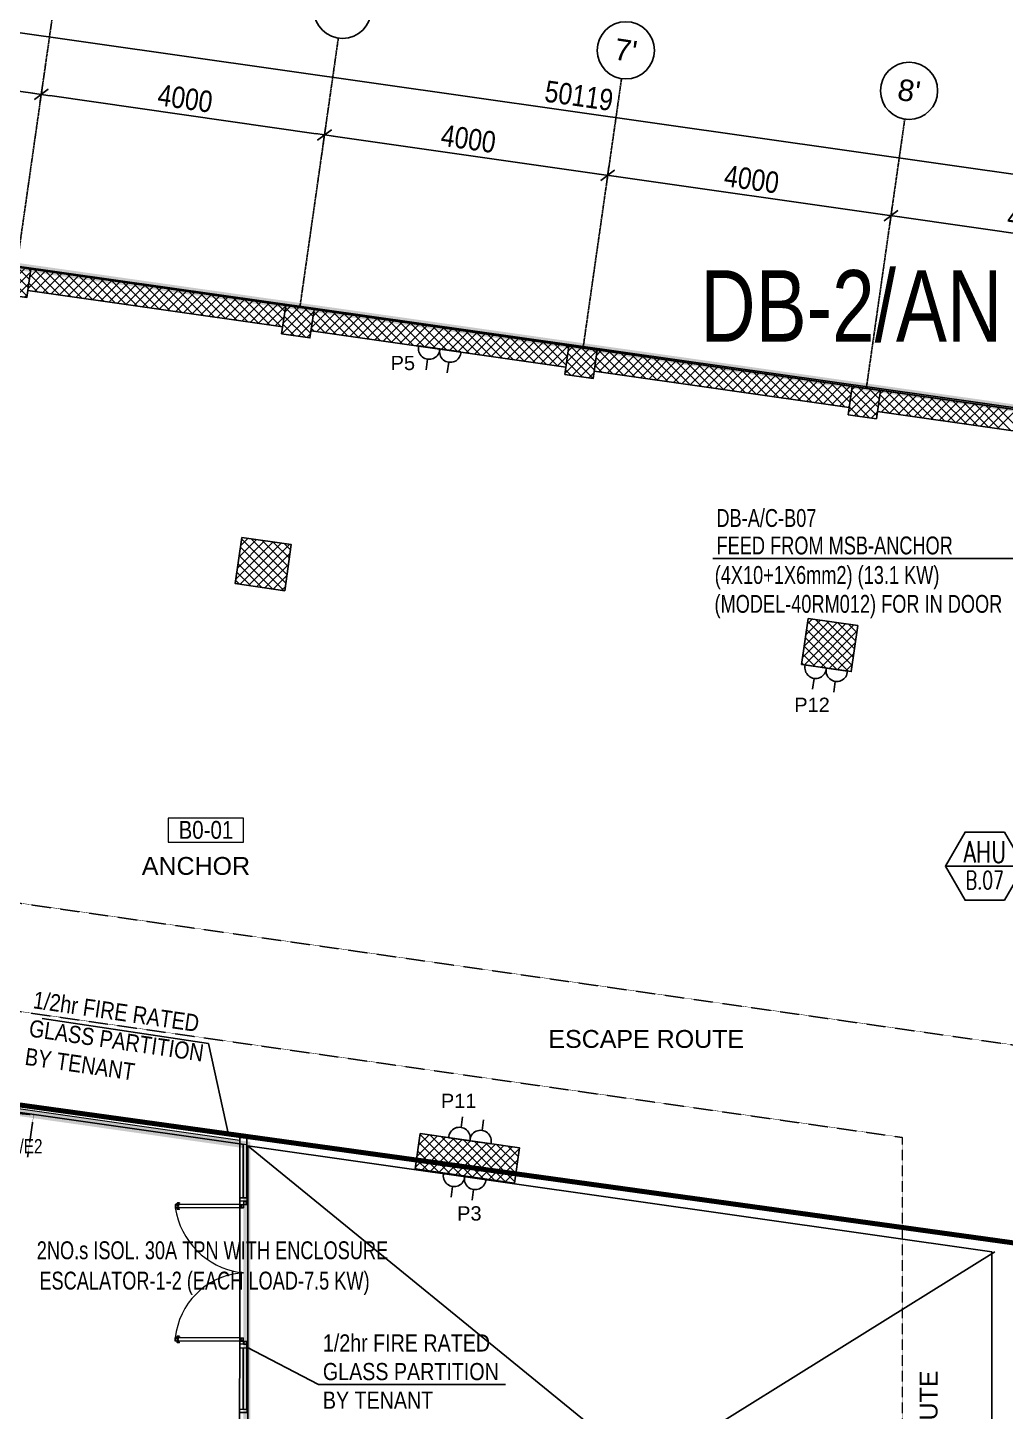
# Model space of a CAD drawing. Header units: inches. Extents: x 1070672 to 1191887, y 326920 to 401493.
# Drawn here: x 1127215 to 1140883, y 356029 to 375381 of the extents above; entities that cross this region are included whole.
import ezdxf
from ezdxf.enums import TextEntityAlignment as Align

# ---------------------------------------------------------------- set-up
doc = ezdxf.new("R2010")
doc.units = ezdxf.units.IN
doc.header["$MEASUREMENT"] = 0
for name, pattern in [('CENTER', [50.8, 31.75, -6.35, 6.35, -6.35]), ('DASHED2', [9.525, 6.35, -3.175]), ('DOT2', [3.175, 0, -3.175]), ('HIDDEN', [9.525, 6.35, -3.175])]:
    doc.linetypes.add(name, pattern=pattern)
for name, color, linetype, lineweight in [('A-CORD.PLUMB', 44, 'Continuous', 13), ('A-GLASS', 4, 'Continuous', 5), ('A-HATCH CONCRETE', 254, 'Continuous', 5), ('A-LEASING LINE', 7, 'DASHED2', 9), ('A-LEASING NUMBER', 130, 'Continuous', 9), ('DB-NO', 7, 'Continuous', 20), ('escape route', 8, 'HIDDEN', 15)]:
    doc.layers.add(name, color=color, linetype=linetype, lineweight=lineweight)
for name, color, linetype in [('AC-TEXT Equipment', 3, 'Continuous'), ('Axis', 9, 'CENTER'), ('dim-axis', 15, 'Continuous'), ('FFNEW', 252, 'Continuous'), ('GLAZ', 4, 'Continuous'), ('LGT ELEC', 252, 'Continuous'), ('LIGHT CIR', 1, 'Continuous'), ('POWER', 71, 'Continuous'), ('POWER TEXT', 2, 'Continuous'), ('POWER-CIR-NO', 2, 'Continuous'), ('S-COL', 210, 'Continuous'), ('S-WALL', 1, 'Continuous'), ('SHAFT', 7, 'Continuous'), ('STEEL', 5, 'Continuous'), ('TAXT', 3, 'Continuous'), ('TEXT', 181, 'Continuous')]:
    doc.layers.add(name, color=color, linetype=linetype)
doc.styles.add('AC_Equipment', font='romans.shx', dxfattribs={"width": 0.75, "height": 0.3})
doc.styles.add('ARIAL', font='ARIALN.TTF')
doc.styles.add('M1', font='multplno.shx', dxfattribs={"height": 0.2})
doc.styles.add('style1', font='arial.ttf')
doc.dimstyles.new('DIM-100', dxfattribs={"dimscale": 150, "dimtxt": 2, "dimasz": 1, "dimexe": 0.75, "dimexo": 1, "dimgap": 0.5, "dimtad": 1, "dimdec": 0, "dimzin": 11, "dimdsep": 46, "dimtxsty": 'ARIAL', "dimblk": 'R', "dimcen": 2.5, "dimdle": 1, "dimclrd": 256, "dimclre": 256, "dimclrt": 256, "dimazin": 0, "dimtfac": 1, "dimtdec": 0, "dimtix": 1, "dimtmove": 2, "dimatfit": 3, "dimldrblk": 'R', "dimtolj": 1, "dimtzin": 3, "dimlwd": -1, "dimlwe": 13, "dimarcsym": 0})
pattern_1 = [(45, (1341716.94, 266100.535), (-66.29126, 66.29126), []), (135, (1341716.94, 266100.535), (-66.29126, -66.29126), [])]
pattern_2 = [(45, (1341716.31, 266100.535), (-66.29126, 66.29126), []), (135, (1341716.31, 266100.535), (-66.29126, -66.29126), [])]

# ---------------------------------------------------------------- blocks, each defined once
blk = doc.blocks.new('R')
for p, q in [((-1.05, 0), (1.05, 0)), ((0, -1.05), (0, 1.05))]:
    blk.add_line(p, q)
at = {"color": 4, "lineweight": 13}
blk.add_line((-0.71, -0.71), (0.71, 0.71), dxfattribs=at)
blk = doc.blocks.new('*D101')
at = {"layer": 'Defpoints', "color": 0, "transparency": 16777216}
for p in [(1438420, 597346), (1438420, 597346), (1434244, 596396)]:
    blk.add_point(p, dxfattribs=at)
at = {"layer": 'dim-axis', "color": 251, "linetype": 'DOT2', "lineweight": 13, "transparency": 16777216}
for p, q in [((1434265, 596544), (1434476, 598023)), ((1438441, 597494), (1438436, 597457))]:
    blk.add_line(p, q, dxfattribs=at)
at = {"layer": 'dim-axis', "color": 251, "transparency": 16777216}
blk.add_line((1434579, 597894), (1438301, 597363), dxfattribs=at)
at = {"layer": 'dim-axis', "color": 251, "transparency": 16777216, "xscale": 120, "yscale": 120, "zscale": 120}
for p, rotation in [((1434460, 597911), 171.8736112541112), ((1438420, 597346), 351.8736112541112)]:
    blk.add_blockref('R', p, dxfattribs=dict(at, rotation=rotation))
at = {"layer": 'dim-axis', "color": 251, "transparency": 16777216, "insert": (1436472, 597854), "char_height": 300, "attachment_point": 5, "rotation": 351.8736, "style": 'ARIAL'}
blk.add_mtext('\\A1;4000', dxfattribs=at)
blk = doc.blocks.new('*D102')
at = {"layer": 'Defpoints', "color": 0, "transparency": 16777216}
for p in [(1438420, 597346), (1442380, 596781), (1442380, 596780)]:
    blk.add_point(p, dxfattribs=at)
at = {"layer": 'dim-axis', "color": 251, "linetype": 'DOT2', "lineweight": 13, "transparency": 16777216}
for p, q in [((1438441, 597494), (1438436, 597457)), ((1442359, 596632), (1442364, 596669))]:
    blk.add_line(p, q, dxfattribs=at)
at = {"layer": 'dim-axis', "color": 251, "transparency": 16777216}
blk.add_line((1438539, 597329), (1442261, 596797), dxfattribs=at)
at = {"layer": 'dim-axis', "color": 251, "transparency": 16777216, "xscale": 120, "yscale": 120, "zscale": 120}
for p, rotation in [((1438420, 597346), 171.8736112541112), ((1442380, 596780), 351.8736112541112)]:
    blk.add_blockref('R', p, dxfattribs=dict(at, rotation=rotation))
at = {"layer": 'dim-axis', "color": 251, "transparency": 16777216, "insert": (1440432, 597289), "char_height": 300, "attachment_point": 5, "rotation": 351.8736, "style": 'ARIAL'}
blk.add_mtext('\\A1;4000', dxfattribs=at)
blk = doc.blocks.new('*D103')
at = {"layer": 'Defpoints', "color": 0, "transparency": 16777216}
for p in [(1446339, 596215), (1446339, 596215), (1442163, 595265)]:
    blk.add_point(p, dxfattribs=at)
at = {"layer": 'dim-axis', "color": 251, "linetype": 'DOT2', "lineweight": 13, "transparency": 16777216}
for p, q in [((1442185, 595414), (1442396, 596892)), ((1446318, 596067), (1446323, 596104))]:
    blk.add_line(p, q, dxfattribs=at)
at = {"layer": 'dim-axis', "color": 251, "transparency": 16777216}
blk.add_line((1442499, 596763), (1446221, 596232), dxfattribs=at)
at = {"layer": 'dim-axis', "color": 251, "transparency": 16777216, "xscale": 120, "yscale": 120, "zscale": 120}
for p, rotation in [((1442380, 596780), 171.8736112541112), ((1446339, 596215), 351.8736112541112)]:
    blk.add_blockref('R', p, dxfattribs=dict(at, rotation=rotation))
at = {"layer": 'dim-axis', "color": 251, "transparency": 16777216, "insert": (1444392, 596724), "char_height": 300, "attachment_point": 5, "rotation": 351.8736, "style": 'ARIAL'}
blk.add_mtext('\\A1;4000', dxfattribs=at)
blk = doc.blocks.new('*D110')
at = {"layer": 'Defpoints', "color": 0, "transparency": 16777216}
for p in [(1420642, 597441), (1470715, 593565), (1470260, 590370)]:
    blk.add_point(p, dxfattribs=at)
at = {"layer": 'dim-axis', "color": 251, "linetype": 'DOT2', "lineweight": 13, "transparency": 16777216}
for p, q in [((1420663, 597590), (1421113, 600748)), ((1470281, 590519), (1470731, 593676))]:
    blk.add_line(p, q, dxfattribs=at)
at = {"layer": 'dim-axis', "color": 251, "transparency": 16777216}
blk.add_line((1421216, 600619), (1470596, 593582), dxfattribs=at)
at = {"layer": 'dim-axis', "color": 251, "transparency": 16777216, "xscale": 120, "yscale": 120, "zscale": 120}
for p, rotation in [((1421097, 600636), 171.8890881608404), ((1470715, 593565), 351.8890881608405)]:
    blk.add_blockref('R', p, dxfattribs=dict(at, rotation=rotation))
at = {"layer": 'dim-axis', "color": 251, "transparency": 16777216, "insert": (1445938, 597327), "char_height": 300, "attachment_point": 5, "rotation": 351.8891, "style": 'ARIAL'}
blk.add_mtext('\\A1;50119', dxfattribs=at)
blk = doc.blocks.new('*D85')
at = {"layer": 'Defpoints', "color": 0, "transparency": 16777216}
for p in [(1450492, 597002), (1446339, 596215), (1450299, 595650)]:
    blk.add_point(p, dxfattribs=at)
at = {"layer": 'dim-axis', "color": 251, "linetype": 'DOT2', "lineweight": 13, "transparency": 16777216}
for p, q in [((1450471, 596853), (1450283, 595538)), ((1446318, 596067), (1446323, 596104))]:
    blk.add_line(p, q, dxfattribs=at)
at = {"layer": 'dim-axis', "color": 251, "transparency": 16777216}
blk.add_line((1446458, 596198), (1450180, 595666), dxfattribs=at)
at = {"layer": 'dim-axis', "color": 251, "transparency": 16777216, "xscale": 120, "yscale": 120, "zscale": 120}
for p, rotation in [((1446339, 596215), 171.8736112541112), ((1450299, 595650), 351.8736112541112)]:
    blk.add_blockref('R', p, dxfattribs=dict(at, rotation=rotation))
at = {"layer": 'dim-axis', "color": 251, "transparency": 16777216, "insert": (1448352, 596158), "char_height": 300, "attachment_point": 5, "rotation": 351.8736, "style": 'ARIAL'}
blk.add_mtext('\\A1;4000', dxfattribs=at)
blk = doc.blocks.new('*D86')
at = {"layer": 'Defpoints', "color": 0, "transparency": 16777216}
for p in [(1450492, 597002), (1454452, 596437), (1454259, 595084)]:
    blk.add_point(p, dxfattribs=at)
at = {"layer": 'dim-axis', "color": 251, "linetype": 'DOT2', "lineweight": 13, "transparency": 16777216}
for p, q in [((1450471, 596853), (1450283, 595538)), ((1454431, 596288), (1454243, 594973))]:
    blk.add_line(p, q, dxfattribs=at)
at = {"layer": 'dim-axis', "color": 251, "transparency": 16777216}
blk.add_line((1450418, 595633), (1454140, 595101), dxfattribs=at)
at = {"layer": 'dim-axis', "color": 251, "transparency": 16777216, "xscale": 120, "yscale": 120, "zscale": 120}
for p, rotation in [((1450299, 595650), 171.8736112541112), ((1454259, 595084), 351.8736112541112)]:
    blk.add_blockref('R', p, dxfattribs=dict(at, rotation=rotation))
at = {"layer": 'dim-axis', "color": 251, "transparency": 16777216, "insert": (1452311, 595593), "char_height": 300, "attachment_point": 5, "rotation": 351.8736, "style": 'ARIAL'}
blk.add_mtext('\\A1;4000', dxfattribs=at)
blk = doc.blocks.new('STGHG')
at = {"color": 254, "linetype": 'Continuous', "ltscale": 100}
blk.add_lwpolyline([(1147779, 276620), (1147779, 282323), (1147579, 282320), (1146029, 282320), (1146029, 288320), (1142168, 288320), (1142168, 295121), (1143172, 294974), (1143205, 295172), (1143749, 298983), (1144792, 306288), (1144834, 306585), (1109169, 311646), (1108403, 299937), (1130179, 296829), (1130178, 290270), (1129279, 290270), (1129279, 290070), (1129279, 286820), (1121229, 286820), (1121229, 286620), (1121229, 276620), (1147779, 276620)], dxfattribs=at)
at = {"layer": 'A-GLASS', "color": 254}
for p, q in [((1130179, 296829), (1125802, 297453)), ((1130179, 296077), (1130179, 296829)), ((1130229, 296077), (1130229, 296822)), ((1130279, 296077), (1130279, 296814)), ((1130179, 293120), (1130179, 293977)), ((1130229, 293120), (1130229, 293977)), ((1130279, 293120), (1130279, 293977))]:
    blk.add_line(p, q, dxfattribs=at)
at = {"layer": 'A-GLASS', "color": 254, "ltscale": 0.5}
for p, q in [((1129325, 295982), (1129279, 295982)), ((1129279, 295982), (1129279, 295936)), ((1129325, 295936), (1129279, 295936)), ((1129284, 295977), (1129320, 295977)), ((1129284, 295977), (1129284, 295941)), ((1129284, 295941), (1129320, 295941)), ((1129300, 295982), (1129300, 295995)), ((1129300, 295936), (1129300, 295923)), ((1129307, 295982), (1129307, 295995)), ((1129307, 295936), (1129307, 295923)), ((1129337, 296007), (1129311, 296007)), ((1129337, 296000), (1129311, 296000)), ((1129311, 295968), (1129320, 295968)), ((1129311, 295968), (1129311, 295964)), ((1129325, 295964), (1129311, 295964)), ((1129311, 295955), (1129311, 295950)), ((1129325, 295955), (1129311, 295955)), ((1129311, 295950), (1129320, 295950)), ((1129337, 295918), (1129311, 295918)), ((1129337, 295911), (1129311, 295911)), ((1129316, 295964), (1129316, 295955)), ((1129320, 295977), (1129320, 295968)), ((1129320, 295950), (1129320, 295941)), ((1129325, 295982), (1129325, 295964)), ((1130189, 295982), (1129325, 295982)), ((1129325, 295955), (1129325, 295936)), ((1130189, 295936), (1129325, 295936)), ((1129337, 296007), (1129337, 296000)), ((1129337, 295911), (1129337, 295918)), ((1130189, 295982), (1130189, 295964)), ((1130189, 295982), (1130234, 295982)), ((1130189, 295964), (1130202, 295964)), ((1130189, 295955), (1130189, 295936)), ((1130189, 295955), (1130202, 295955)), ((1130189, 295936), (1130234, 295936)), ((1130229, 295977), (1130193, 295977)), ((1130193, 295977), (1130193, 295968)), ((1130202, 295968), (1130193, 295968)), ((1130202, 295950), (1130193, 295950)), ((1130193, 295950), (1130193, 295941)), ((1130229, 295941), (1130193, 295941)), ((1130198, 295964), (1130198, 295955)), ((1130202, 295968), (1130202, 295964)), ((1130202, 295955), (1130202, 295950)), ((1130229, 295977), (1130229, 295941)), ((1130234, 296027), (1130279, 296027)), ((1130234, 296027), (1130234, 295982)), ((1130234, 295982), (1130234, 295936)), ((1130234, 295982), (1130279, 295982)), ((1130239, 295986), (1130239, 296023)), ((1130239, 296023), (1130275, 296023)), ((1130239, 295986), (1130275, 295986)), ((1130275, 295986), (1130275, 296023)), ((1130279, 296027), (1130279, 295982)), ((1129325, 294118), (1129279, 294118)), ((1129279, 294073), (1129279, 294118)), ((1129325, 294073), (1129279, 294073)), ((1129284, 294114), (1129320, 294114)), ((1129284, 294077), (1129284, 294114)), ((1129284, 294077), (1129320, 294077)), ((1129300, 294118), (1129300, 294132)), ((1129300, 294073), (1129300, 294059)), ((1129307, 294118), (1129307, 294132)), ((1129307, 294073), (1129307, 294059)), ((1129337, 294143), (1129311, 294143)), ((1129337, 294136), (1129311, 294136)), ((1129311, 294105), (1129320, 294105)), ((1129311, 294100), (1129311, 294105)), ((1129325, 294100), (1129311, 294100)), ((1129311, 294086), (1129311, 294091)), ((1129325, 294091), (1129311, 294091)), ((1129311, 294086), (1129320, 294086)), ((1129337, 294055), (1129311, 294055)), ((1129337, 294048), (1129311, 294048)), ((1129316, 294091), (1129316, 294100)), ((1129320, 294105), (1129320, 294114)), ((1129320, 294077), (1129320, 294086)), ((1129325, 294100), (1129325, 294118)), ((1130189, 294118), (1129325, 294118)), ((1129325, 294073), (1129325, 294091)), ((1130189, 294073), (1129325, 294073)), ((1129337, 294143), (1129337, 294136)), ((1129337, 294048), (1129337, 294055)), ((1130189, 294100), (1130189, 294118)), ((1130189, 294118), (1130234, 294118)), ((1130189, 294100), (1130202, 294100)), ((1130189, 294073), (1130189, 294091)), ((1130189, 294091), (1130202, 294091)), ((1130189, 294073), (1130234, 294073)), ((1130229, 294114), (1130193, 294114)), ((1130193, 294105), (1130193, 294114)), ((1130202, 294105), (1130193, 294105)), ((1130193, 294077), (1130193, 294086)), ((1130202, 294086), (1130193, 294086)), ((1130229, 294077), (1130193, 294077)), ((1130198, 294091), (1130198, 294100)), ((1130202, 294100), (1130202, 294105)), ((1130202, 294086), (1130202, 294091)), ((1130229, 294077), (1130229, 294114)), ((1130234, 294073), (1130234, 294118)), ((1130234, 294027), (1130234, 294073)), ((1130234, 294073), (1130279, 294073)), ((1130234, 294027), (1130279, 294027)), ((1130239, 294068), (1130239, 294032)), ((1130239, 294068), (1130275, 294068)), ((1130239, 294032), (1130275, 294032)), ((1130275, 294068), (1130275, 294032)), ((1130279, 294027), (1130279, 294073))]:
    blk.add_line(p, q, dxfattribs=at)
at = {"layer": 'A-GLASS', "color": 254}
for points in [[(1130179, 296077), (1130279, 296077), (1130279, 296027), (1130179, 296027)], [(1130179, 293977), (1130279, 293977), (1130279, 294027), (1130179, 294027)], [(1130179, 293120), (1130279, 293120), (1130279, 293070), (1130179, 293070)]]:
    blk.add_lwpolyline(points, close=True, dxfattribs=at)
at = {"layer": 'A-GLASS', "color": 254, "ltscale": 0.5}
for centre in [(1130230, 295986), (1130230, 294069)]:
    blk.add_circle(centre, 3.98, dxfattribs=at)
for centre, radius, start, end in [((1130342, 296096), 1075, 188.5645, 261.2718), ((1129311, 295995), 11.4, 90.0242, 179.9752), ((1129311, 295923), 11.4, 180.0248, 269.9758), ((1129311, 295995), 4.55, 90.0242, 179.9752), ((1129311, 295923), 4.55, 180.0248, 269.9758), ((1130287, 294016), 1013, 96.114, 174.2163), ((1129311, 294132), 11.4, 90.0242, 179.9752), ((1129311, 294059), 11.4, 180.0248, 269.9758), ((1129311, 294132), 4.55, 90.0242, 179.9752), ((1129311, 294059), 4.55, 180.0248, 269.9758)]:
    blk.add_arc(centre, radius, start, end, dxfattribs=at)
at = {"layer": 'GLAZ', "color": 254}
blk.add_lwpolyline([(1130229, 296822), (1130179, 296829)], dxfattribs=at)
at = {"layer": 'SHAFT', "color": 254, "linetype": 'HIDDEN', "ltscale": 0.5}
blk.add_line((1127298, 297238), (1115186, 298362), dxfattribs=at)
at = {"layer": 'STEEL', "color": 254, "linetype": 'HIDDEN', "ltscale": 0.5}
blk.add_line((1127214, 296646), (1127299, 297240), dxfattribs=at)
blk = doc.blocks.new('OUTLET')
at = {"layer": 'POWER'}
for p, q in [((-168, 149), (-168, -149)), ((0, 0), (150, 0))]:
    blk.add_line(p, q, dxfattribs=at)
blk.add_arc((-150, 0), 150, 263.2356, 96.7644, dxfattribs=at)
blk = doc.blocks.new('TWN')
at = {"layer": 'POWER', "xscale": -1, "rotation": 180}
blk.add_blockref('OUTLET', (168, 149), dxfattribs=at)
at = {"layer": 'POWER'}
blk.add_blockref('OUTLET', (168, -149), dxfattribs=at)
blk = doc.blocks.new('Text Equipment')
at = {"layer": 'AC-TEXT Equipment', "color": 3}
blk.add_line((-0.55, 0), (0.55, 0), dxfattribs=at)
blk.add_lwpolyline([(0.55, 0), (0.275, 0.476), (-0.275, 0.476), (-0.55, 0), (-0.275, -0.476), (0.275, -0.476)], close=True, dxfattribs=at)
at = {"layer": 'AC-TEXT Equipment', "color": 40, "linetype": 'CENTER', "style": 'AC_Equipment'}
for tag, height, width, p in [('FAN', 0.3, 0.75, (0, 0.05)), ('NO', 0.25, 0.7, (0, -0.32))]:
    blk.add_attdef(tag, text='', height=height, dxfattribs=dict(at, width=width)).set_placement(p, align=Align.CENTER)
blk = doc.blocks.new('A$C6D407ABE')
at = {"layer": 'LIGHT CIR', "linetype": 'ByBlock', "ltscale": 10, "const_width": 70}
blk.add_lwpolyline([(45323, 31130), (28700, 33438), (6438, 36604)], dxfattribs=at)
at = {"layer": 'POWER-CIR-NO', "color": 2}
blk.add_line((45076, 40834), (40175, 40834), dxfattribs=at)
at = {"layer": 'AC-TEXT Equipment', "linetype": 'Continuous', "ltscale": 0.02, "xscale": 1000, "yscale": 1000, "zscale": 1000}
blk.add_blockref('Text Equipment', (43975, 36530), dxfattribs=at).add_auto_attribs({'FAN': 'AHU', 'NO': 'B.07'})
at = {"layer": 'POWER'}
for p, rotation in [((36357, 43766), 261.8773306458505), ((41760, 39302), 261.8773306458505), ((36776, 32690), 81.8773290501269), ((36705, 32195), 261.8773306458505)]:
    blk.add_blockref('TWN', p, dxfattribs=dict(at, rotation=rotation))
at = {"layer": 'DB-NO', "color": 252, "style": 'M1', "width": 0.8}
blk.add_text('TO R/E2', height=200, dxfattribs=at).set_placement((29969, 32513))
at = {"layer": 'POWER TEXT', "linetype": 'ByBlock', "ltscale": 10, "style": 'style1'}
for s, p in [('P5', (35668, 43468)), ('P12', (41311, 38687)), ('P11', (36371, 33148)), ('P3', (36598, 31574))]:
    blk.add_text(s, height=200, dxfattribs=at).set_placement(p)
at = {"layer": 'POWER-CIR-NO', "linetype": 'ByBlock', "ltscale": 10, "style": 'M1', "width": 0.8}
blk.add_text('DB-2/AN', height=1000, dxfattribs=at).set_placement((39998, 43866, 0))
at = {"layer": 'POWER-CIR-NO', "color": 2, "style": 'M1', "width": 0.76}
for s, p in [('DB-A/C-B07', (40223, 41275, 0)), ('FEED FROM MSB-ANCHOR', (40225, 40891, 0)), ('(4X10+1X6mm2) (13.1 KW)', (40199, 40478, 0)), ('(MODEL-40RM012) FOR IN DOOR', (40196, 40074, 0))]:
    blk.add_text(s, height=250, dxfattribs=at).set_placement(p)
at = {"layer": 'POWER-CIR-NO', "color": 252, "style": 'M1', "width": 0.76}
for s, p in [('2NO.s ISOL. 30A TPN WITH ENCLOSURE', (30721, 31033, 0)), ('ESCALATOR-1-2 (EACH LOAD-7.5 KW)', (30758, 30609, 0))]:
    blk.add_text(s, height=250, dxfattribs=at).set_placement(p)
blk = doc.blocks.new('SEDRGFE')
at = {"layer": 'A-HATCH CONCRETE'}
h = blk.add_hatch(dxfattribs=at)
h.set_pattern_fill('ANSI37', color=250, scale=750)
h.set_pattern_definition(pattern_2)
h.paths.add_polyline_path([(1368837, 706691), (1369233, 706634), (1369289, 707030), (1368893, 707087)])
h = blk.add_hatch(dxfattribs=at)
h.set_pattern_fill('ANSI37', color=250, scale=750)
h.set_pattern_definition(pattern_2)
h.paths.add_polyline_path([(1372796, 706126), (1373192, 706069), (1373249, 706465), (1372853, 706522)])
h = blk.add_hatch(dxfattribs=at)
h.set_pattern_fill('ANSI37', color=250, scale=750)
h.set_pattern_definition(pattern_2)
h.paths.add_polyline_path([(1376756, 705560), (1377152, 705504), (1377209, 705900), (1376813, 705956)])
h = blk.add_hatch(dxfattribs=at)
h.set_pattern_fill('ANSI37', color=250, scale=750)
h.set_pattern_definition(pattern_2)
h.paths.add_polyline_path([(1380716, 704995), (1381112, 704939), (1381168, 705335), (1380772, 705391)])
h = blk.add_hatch(dxfattribs=at)
h.set_pattern_fill('ANSI37', color=250, scale=750)
h.set_pattern_definition(pattern_1)
h.paths.add_polyline_path([(1372239, 703276), (1372147, 702633), (1372840, 702534), (1372932, 703178)])
h = blk.add_hatch(dxfattribs=at)
h.set_pattern_fill('ANSI37', color=250, scale=750)
h.set_pattern_definition(pattern_1)
h.paths.add_polyline_path([(1380158, 702146), (1380066, 701503), (1380759, 701404), (1380851, 702047)])
h = blk.add_hatch(dxfattribs=at)
h.set_pattern_fill('ANSI37', color=250, scale=750)
h.set_pattern_definition(pattern_1)
h.paths.add_polyline_path([(1376051, 694248), (1376121, 694743), (1374735, 694941), (1374665, 694446)])
at = {"color": 250, "linetype": 'Continuous', "ltscale": 100}
blk.add_lwpolyline([(1389810, 674588), (1389810, 680290), (1389610, 680288), (1388060, 680288), (1388060, 686288), (1384200, 686288), (1384200, 693089), (1385203, 692942), (1385236, 693139), (1385780, 696950), (1386823, 704256), (1386865, 704553), (1351200, 709613), (1350434, 697904), (1372211, 694796), (1372209, 688237), (1371310, 688237), (1371310, 688038), (1371310, 684788), (1363260, 684788), (1363260, 684588), (1363260, 674588), (1389810, 674588)], dxfattribs=at)
at = {"layer": 'A-GLASS', "color": 250}
for p, q in [((1372311, 694883), (1367848, 695520)), ((1372311, 694782), (1367833, 695421)), ((1372211, 694846), (1367890, 695463)), ((1372211, 694045), (1372211, 694796)), ((1372261, 694045), (1372261, 694789)), ((1372311, 694045), (1372311, 694782)), ((1372211, 691088), (1372211, 691945)), ((1372261, 691088), (1372261, 691945)), ((1372311, 691088), (1372311, 691945))]:
    blk.add_line(p, q, dxfattribs=at)
at = {"layer": 'A-GLASS', "color": 250, "ltscale": 0.5}
for p, q in [((1372265, 693995), (1372311, 693995)), ((1372265, 693995), (1372265, 693949)), ((1372270, 693954), (1372270, 693990)), ((1372270, 693990), (1372306, 693990)), ((1372306, 693954), (1372306, 693990)), ((1372311, 693995), (1372311, 693949)), ((1372220, 693949), (1372210, 693949)), ((1372220, 693904), (1372210, 693904)), ((1372220, 693949), (1372220, 693931)), ((1372220, 693949), (1372265, 693949)), ((1372220, 693931), (1372233, 693931)), ((1372220, 693922), (1372220, 693904)), ((1372220, 693922), (1372233, 693922)), ((1372220, 693904), (1372265, 693904)), ((1372261, 693945), (1372224, 693945)), ((1372224, 693945), (1372224, 693936)), ((1372233, 693936), (1372224, 693936)), ((1372233, 693917), (1372224, 693917)), ((1372224, 693917), (1372224, 693908)), ((1372261, 693908), (1372224, 693908)), ((1372229, 693931), (1372229, 693922)), ((1372233, 693936), (1372233, 693931)), ((1372233, 693922), (1372233, 693917)), ((1372261, 693945), (1372261, 693908)), ((1372265, 693949), (1372265, 693904)), ((1372265, 693949), (1372311, 693949)), ((1372270, 693954), (1372306, 693954)), ((1372220, 692086), (1372210, 692086)), ((1372220, 692040), (1372210, 692040)), ((1372220, 692067), (1372220, 692086)), ((1372220, 692086), (1372265, 692086)), ((1372220, 692067), (1372233, 692067)), ((1372220, 692040), (1372220, 692058)), ((1372220, 692058), (1372233, 692058)), ((1372220, 692040), (1372265, 692040)), ((1372261, 692081), (1372224, 692081)), ((1372224, 692072), (1372224, 692081)), ((1372233, 692072), (1372224, 692072)), ((1372224, 692045), (1372224, 692054)), ((1372233, 692054), (1372224, 692054)), ((1372261, 692045), (1372224, 692045)), ((1372229, 692058), (1372229, 692067)), ((1372233, 692067), (1372233, 692072)), ((1372233, 692054), (1372233, 692058)), ((1372261, 692045), (1372261, 692081)), ((1372265, 692040), (1372265, 692086)), ((1372265, 691995), (1372265, 692040)), ((1372265, 692040), (1372311, 692040)), ((1372270, 692036), (1372270, 691999)), ((1372270, 692036), (1372306, 692036)), ((1372306, 692036), (1372306, 691999)), ((1372311, 691995), (1372311, 692040)), ((1372265, 691995), (1372311, 691995)), ((1372270, 691999), (1372306, 691999))]:
    blk.add_line(p, q, dxfattribs=at)
at = {"layer": 'A-GLASS', "color": 250}
for points in [[(1372211, 694045), (1372311, 694045), (1372311, 693995), (1372211, 693995)], [(1372211, 691945), (1372311, 691945), (1372311, 691995), (1372211, 691995)], [(1372211, 691088), (1372311, 691088), (1372311, 691038), (1372211, 691038)]]:
    blk.add_lwpolyline(points, close=True, dxfattribs=at)
at = {"layer": 'A-GLASS', "color": 250, "ltscale": 0.5}
for centre in [(1372261, 693953), (1372261, 692036)]:
    blk.add_circle(centre, 3.98, dxfattribs=at)
for centre, radius, start, end in [((1372373, 694064), 1075, 261.2718, 264.2305), ((1372318, 691983), 1013, 92.9889, 96.114)]:
    blk.add_arc(centre, radius, start, end, dxfattribs=at)
at = {"layer": 'A-HATCH CONCRETE', "color": 250, "linetype": 'Continuous'}
for p, q in [((1369251, 706762), (1369492, 707002)), ((1369259, 707035), (1369260, 707036)), ((1369274, 706917), (1369376, 707019)), ((1369539, 706693), (1369279, 706953)), ((1369693, 706671), (1369340, 707024)), ((1369343, 706721), (1369608, 706986)), ((1369459, 706704), (1369724, 706969)), ((1369848, 706649), (1369495, 707002)), ((1369575, 706688), (1369840, 706953)), ((1370003, 706626), (1369649, 706980)), ((1369691, 706671), (1369956, 706936)), ((1370157, 706604), (1369804, 706958)), ((1370312, 706582), (1369959, 706936)), ((1369384, 706715), (1369262, 706837)), ((1369807, 706654), (1370072, 706920)), ((1369923, 706638), (1370188, 706903)), ((1370039, 706621), (1370304, 706887)), ((1370467, 706560), (1370113, 706914)), ((1370155, 706605), (1370420, 706870)), ((1370621, 706538), (1370268, 706892)), ((1370271, 706588), (1370536, 706853)), ((1370387, 706572), (1370652, 706837)), ((1370776, 706516), (1370423, 706870)), ((1370503, 706555), (1370768, 706820)), ((1370931, 706494), (1370577, 706848)), ((1370619, 706539), (1370884, 706804)), ((1371085, 706472), (1370732, 706825)), ((1370735, 706522), (1371000, 706787)), ((1370851, 706505), (1371116, 706771)), ((1371240, 706450), (1370887, 706803)), ((1370967, 706489), (1371232, 706754)), ((1371395, 706428), (1371041, 706781)), ((1371083, 706472), (1371348, 706738)), ((1371549, 706406), (1371196, 706759)), ((1371704, 706384), (1371351, 706737)), ((1371199, 706456), (1371464, 706721)), ((1371315, 706439), (1371580, 706704)), ((1371431, 706423), (1371696, 706688)), ((1371859, 706362), (1371505, 706715)), ((1371547, 706406), (1371812, 706671)), ((1372013, 706340), (1371660, 706693)), ((1371663, 706390), (1371928, 706655)), ((1371779, 706373), (1372044, 706638)), ((1372168, 706317), (1371814, 706671)), ((1371895, 706356), (1372160, 706622)), ((1372323, 706295), (1371969, 706649)), ((1372011, 706340), (1372276, 706605)), ((1372477, 706273), (1372124, 706627)), ((1372127, 706323), (1372392, 706588)), ((1372243, 706307), (1372508, 706572)), ((1372632, 706251), (1372278, 706605)), ((1372359, 706290), (1372624, 706555)), ((1372787, 706229), (1372433, 706583)), ((1372825, 706323), (1372588, 706561)), ((1372475, 706274), (1372740, 706539)), ((1372591, 706257), (1372853, 706519)), ((1372707, 706240), (1372831, 706364)), ((1372842, 706439), (1372742, 706539)), ((1372855, 706521), (1372856, 706522)), ((1372898, 706515), (1372897, 706516)), ((1372971, 706505), (1372972, 706506)), ((1373053, 706493), (1373052, 706494)), ((1373087, 706488), (1373088, 706489)), ((1373203, 706472), (1373204, 706473)), ((1373208, 706471), (1373206, 706472)), ((1373214, 706217), (1373437, 706439)), ((1373236, 706372), (1373321, 706456)), ((1373560, 706119), (1373245, 706434)), ((1373287, 706158), (1373553, 706423)), ((1373715, 706097), (1373361, 706450)), ((1373403, 706141), (1373669, 706406)), ((1373869, 706075), (1373516, 706428)), ((1373519, 706125), (1373785, 706390)), ((1373635, 706108), (1373901, 706373)), ((1374024, 706053), (1373670, 706406)), ((1373751, 706091), (1374017, 706357)), ((1374178, 706031), (1373825, 706384)), ((1374333, 706008), (1373980, 706362)), ((1373251, 706163), (1373212, 706202)), ((1373405, 706141), (1373228, 706318)), ((1373867, 706075), (1374133, 706340)), ((1373983, 706058), (1374249, 706324)), ((1374100, 706042), (1374365, 706307)), ((1374488, 705986), (1374134, 706340)), ((1374216, 706025), (1374481, 706290)), ((1374642, 705964), (1374289, 706318)), ((1374332, 706009), (1374597, 706274)), ((1374797, 705942), (1374444, 706296)), ((1374448, 705992), (1374713, 706257)), ((1374564, 705976), (1374829, 706241)), ((1374952, 705920), (1374598, 706274)), ((1374680, 705959), (1374945, 706224)), ((1375106, 705898), (1374753, 706252)), ((1374796, 705942), (1375061, 706208)), ((1375261, 705876), (1374908, 706229)), ((1374912, 705926), (1375177, 706191)), ((1375028, 705909), (1375293, 706174)), ((1375416, 705854), (1375062, 706207)), ((1375144, 705893), (1375409, 706158)), ((1375570, 705832), (1375217, 706185)), ((1375725, 705810), (1375372, 706163)), ((1375260, 705876), (1375525, 706141)), ((1375376, 705860), (1375641, 706125)), ((1375492, 705843), (1375757, 706108)), ((1375880, 705788), (1375526, 706141)), ((1375608, 705827), (1375873, 706092)), ((1376034, 705766), (1375681, 706119)), ((1375724, 705810), (1375989, 706075)), ((1376189, 705744), (1375836, 706097)), ((1375840, 705793), (1376105, 706059)), ((1375956, 705777), (1376221, 706042)), ((1376344, 705721), (1375990, 706075)), ((1376072, 705760), (1376337, 706025)), ((1376498, 705699), (1376145, 706053)), ((1376188, 705744), (1376453, 706009)), ((1376653, 705677), (1376299, 706031)), ((1376304, 705727), (1376569, 705992)), ((1376420, 705711), (1376685, 705976)), ((1376775, 705688), (1376454, 706009)), ((1376791, 705804), (1376609, 705987)), ((1376808, 705920), (1376763, 705965)), ((1376536, 705694), (1376801, 705959)), ((1376652, 705677), (1376794, 705819)), ((1376916, 705942), (1376917, 705943)), ((1376920, 705941), (1376918, 705943)), ((1377032, 705925), (1377033, 705926)), ((1377074, 705919), (1377073, 705920)), ((1377148, 705908), (1377149, 705910)), ((1377177, 705672), (1377381, 705876)), ((1377426, 705567), (1377195, 705798)), ((1377199, 705826), (1377265, 705893)), ((1377581, 705545), (1377227, 705898)), ((1377232, 705595), (1377497, 705860)), ((1377348, 705578), (1377613, 705843)), ((1377736, 705523), (1377382, 705876)), ((1377464, 705562), (1377729, 705827)), ((1377890, 705501), (1377537, 705854)), ((1377580, 705545), (1377845, 705810)), ((1378045, 705479), (1377691, 705832)), ((1377696, 705528), (1377961, 705794)), ((1377812, 705512), (1378077, 705777)), ((1378200, 705457), (1377846, 705810)), ((1378354, 705435), (1378001, 705788)), ((1376768, 705661), (1376772, 705664)), ((1377272, 705589), (1377178, 705682)), ((1377928, 705495), (1378193, 705761)), ((1378044, 705479), (1378309, 705744)), ((1378509, 705412), (1378155, 705766)), ((1378160, 705462), (1378426, 705727)), ((1378276, 705446), (1378542, 705711)), ((1378664, 705390), (1378310, 705744)), ((1378392, 705429), (1378658, 705694)), ((1378818, 705368), (1378465, 705722)), ((1378508, 705413), (1378774, 705678)), ((1378973, 705346), (1378619, 705700)), ((1378624, 705396), (1378890, 705661)), ((1378740, 705379), (1379006, 705645)), ((1379127, 705324), (1378774, 705678)), ((1378856, 705363), (1379122, 705628)), ((1379282, 705302), (1378929, 705656)), ((1378972, 705346), (1379238, 705611)), ((1379437, 705280), (1379083, 705634)), ((1379089, 705330), (1379354, 705595)), ((1379205, 705313), (1379470, 705578)), ((1379591, 705258), (1379238, 705611)), ((1379746, 705236), (1379393, 705589)), ((1379321, 705297), (1379586, 705562)), ((1379437, 705280), (1379702, 705545)), ((1379901, 705214), (1379547, 705567)), ((1379553, 705263), (1379818, 705529)), ((1379669, 705247), (1379934, 705512)), ((1380055, 705192), (1379702, 705545)), ((1379785, 705230), (1380050, 705496)), ((1380210, 705170), (1379857, 705523)), ((1379901, 705214), (1380166, 705479)), ((1380365, 705148), (1380011, 705501)), ((1380017, 705197), (1380282, 705462)), ((1380133, 705181), (1380398, 705446)), ((1380519, 705126), (1380166, 705479)), ((1380249, 705164), (1380514, 705429)), ((1380674, 705103), (1380321, 705457)), ((1380365, 705148), (1380630, 705413)), ((1380741, 705169), (1380475, 705435)), ((1380481, 705131), (1380746, 705396)), ((1380758, 705285), (1380630, 705413)), ((1380786, 705389), (1380785, 705391)), ((1380597, 705114), (1380756, 705274)), ((1380861, 705379), (1380862, 705380)), ((1380941, 705367), (1380939, 705369)), ((1380977, 705362), (1380978, 705363)), ((1381093, 705345), (1381094, 705347)), ((1381095, 705345), (1381094, 705347)), ((1381139, 705127), (1381326, 705313)), ((1381161, 705281), (1381210, 705330)), ((1381447, 704993), (1381161, 705279)), ((1381177, 705032), (1381442, 705297)), ((1381602, 704971), (1381248, 705324)), ((1381293, 705015), (1381558, 705280)), ((1381757, 704949), (1381403, 705302)), ((1381409, 704999), (1381674, 705264)), ((1381525, 704982), (1381790, 705247)), ((1381911, 704927), (1381558, 705280)), ((1381641, 704965), (1381906, 705231)), ((1382066, 704905), (1381712, 705258)), ((1381757, 704949), (1382022, 705214)), ((1382221, 704883), (1381867, 705236)), ((1381873, 704932), (1382138, 705197)), ((1382375, 704861), (1382022, 705214)), ((1382530, 704839), (1382176, 705192)), ((1380713, 705098), (1380734, 705119)), ((1381138, 705037), (1381128, 705047)), ((1381293, 705015), (1381145, 705163)), ((1381989, 704916), (1382254, 705181)), ((1382105, 704899), (1382370, 705164)), ((1382221, 704883), (1382486, 705148)), ((1382685, 704816), (1382331, 705170)), ((1382337, 704866), (1382602, 705131)), ((1382453, 704850), (1382718, 705115)), ((1382839, 704794), (1382486, 705148)), ((1382569, 704833), (1382834, 705098)), ((1382994, 704772), (1382640, 705126)), ((1382685, 704816), (1382950, 705082)), ((1383149, 704750), (1382795, 705104)), ((1382801, 704800), (1383066, 705065))]:
    blk.add_line(p, q, dxfattribs=at)
at = {"layer": 'escape route', "color": 250, "ltscale": 0.5}
for p, q in [((1351543, 700675), (1385420, 695840)), ((1352816, 698978), (1381475, 694888)), ((1381475, 683734), (1381475, 694888))]:
    blk.add_line(p, q, dxfattribs=at)
at = {"layer": 'GLAZ', "color": 250}
blk.add_lwpolyline([(1372261, 694789), (1372211, 694796), (1372211, 694897), (1372311, 694883), (1372311, 694782)], dxfattribs=at)
at = {"layer": 'S-COL', "color": 250}
for points in [[(1368837, 706691), (1369233, 706634), (1369289, 707030), (1368893, 707087)], [(1372796, 706126), (1373192, 706069), (1373249, 706465), (1372853, 706522)], [(1376756, 705560), (1377152, 705504), (1377209, 705900), (1376813, 705956)], [(1380716, 704995), (1381112, 704939), (1381168, 705335), (1380772, 705391)], [(1372239, 703276), (1372147, 702633), (1372840, 702534), (1372932, 703178)], [(1380158, 702146), (1380066, 701503), (1380759, 701404), (1380851, 702047)], [(1376051, 694248), (1376121, 694743), (1374735, 694941), (1374665, 694446)]]:
    blk.add_lwpolyline(points, close=True, dxfattribs=at)
at = {"layer": 'S-WALL', "color": 250}
for points in [[(1386861, 704523), (1351200, 709613)], [(1372811, 706226), (1369247, 706734)], [(1376771, 705660), (1373207, 706169)], [(1380731, 705095), (1377167, 705604)], [(1384691, 704530), (1381126, 705039)]]:
    blk.add_lwpolyline(points, dxfattribs=at)
at = {"layer": 'SHAFT', "color": 250}
for p, q in [((1372325, 694772), (1382725, 686287)), ((1382767, 693289), (1371536, 686290))]:
    blk.add_line(p, q, dxfattribs=at)
blk.add_lwpolyline([(1371460, 688137), (1371460, 686290), (1382725, 686287), (1382725, 693288), (1372325, 694772), (1372325, 688138), (1371536, 688138), (1371536, 688137)], dxfattribs=at)
at = {"layer": 'TAXT', "color": 250, "ltscale": 100}
for p, q in [((1369450, 696551), (1371776, 696199)), ((1371776, 696199), (1372060, 694904)), ((1372311, 691954), (1373310, 691430))]:
    blk.add_line(p, q, dxfattribs=at)
blk.add_lwpolyline([(1373310, 691430), (1375924, 691430)], dxfattribs=at)
at = {"layer": 'TAXT', "color": 250, "ltscale": 100, "insert": (1369345, 696934), "char_height": 240, "width": 2569.66, "attachment_point": 1, "rotation": 351.7483, "style": 'ARIAL'}
blk.add_mtext('1/2hr FIRE RATED GLASS PARTITION\\PBY TENANT', dxfattribs=at)
at = {"layer": 'TAXT', "color": 250, "ltscale": 100, "insert": (1373373, 692133), "char_height": 240, "width": 2569.66, "attachment_point": 1, "style": 'ARIAL'}
blk.add_mtext('1/2hr FIRE RATED GLASS PARTITION\\PBY TENANT', dxfattribs=at)
at = {"layer": 'TEXT', "color": 250, "ltscale": 0.5, "style": 'style1'}
for s, p in [('ANCHOR ', (1370842, 698560)), ('ESCAPE ROUTE', (1376526, 696140))]:
    blk.add_text(s, height=250, dxfattribs=at).set_placement(p)
blk.add_text('ESCAPE ROUTE', height=250, rotation=90, dxfattribs=at).set_placement((1381966, 688891))
blk = doc.blocks.new('LEASING')
at = {"layer": 'A-LEASING NUMBER'}
blk.add_lwpolyline([(0, 0), (1057, 0), (1057, 336), (0, 336)], close=True, dxfattribs=at)
at = {"layer": 'A-LEASING NUMBER', "style": 'ARIAL'}
blk.add_attdef('4TH-01', text='', height=250, dxfattribs=at).set_placement((530, 170), align=Align.MIDDLE_CENTER)
blk = doc.blocks.new('SGSR')
at = {"layer": 'Axis', "color": 251, "ltscale": 0.5}
for p, q in [((1438075.2, 594930.6), (1438613, 598697.5)), ((1442034.9, 594365.5), (1442572.8, 598132.4)), ((1445994.7, 593800.3), (1446532.5, 597567.2)), ((1449954.6, 593235.2), (1450492.3, 597001.9))]:
    blk.add_line(p, q, dxfattribs=at)
at = {"layer": 'Axis', "color": 251, "linetype": 'Continuous'}
for centre in [(1442632.5, 598527.9), (1446592.2, 597962.7), (1450552, 597397.6)]:
    blk.add_circle(centre, 400, dxfattribs=at)
at = {"layer": 'S-WALL', "color": 251}
blk.add_lwpolyline([(1417889.2, 562458.6), (1468019.2, 562458.6), (1469810.8, 590401.2), (1420184.3, 597484.1)], close=True, dxfattribs=at)
at = {"layer": 'Axis', "color": 251, "linetype": 'Continuous', "style": 'style1'}
for s, p in [("7'", (1446592.2, 597962.7)), ("8'", (1450552, 597397.6))]:
    blk.add_text(s, height=300, rotation=351.41133, dxfattribs=at).set_placement(p, align=Align.MIDDLE)
at = {"layer": 'dim-axis', "color": 251}
dim = blk.add_aligned_dim(p1=(1420641.6, 597441.4), p2=(1470259.6, 590370.1), distance=3227.1, dimstyle='DIM-100', override={"dimasz": 0.8, "dimclrd": 251, "dimclre": 251, "dimclrt": 251}, dxfattribs=at)
dim.commit()
dim.dimension.update_dxf_attribs({"geometry": '*D110', "text_midpoint": (1445938.1, 597326.5)})
for base, p1, p2, picture, middle in [((1438420, 597345.8), (1434243.9, 596395.8), (1438420, 597345.8), '*D101', (1436472.4, 597854.4)), ((1442379.7, 596780.4), (1438420, 597345.8), (1442379.7, 596780.6), '*D102', (1440432.1, 597289)), ((1446339.4, 596215), (1442163.4, 595265.2), (1446339.5, 596215.5), '*D103', (1444391.8, 596723.5)), ((1450299.2, 595649.5), (1446339.5, 596215.5), (1450492.3, 597001.9), '*D85', (1448351.6, 596158.1)), ((1454259.1, 595084.1), (1450492.3, 597001.9), (1454452.2, 596436.6), '*D86', (1452311.4, 595592.7))]:
    dim = blk.add_linear_dim(base=base, p1=p1, p2=p2, angle=171.87361, dimstyle='DIM-100', override={"dimasz": 0.8, "dimclrd": 251, "dimclre": 251, "dimclrt": 251}, dxfattribs=at)
    dim.commit()
    dim.dimension.update_dxf_attribs({"geometry": picture, "text_midpoint": middle})

msp = doc.modelspace()

# ---------------------------------------------------------------- linework, layer by layer
at = {"layer": 'A-LEASING LINE', "color": 6, "const_width": 100}
msp.add_lwpolyline([(1109169, 374585), (1108402, 362876), (1130279, 359754), (1130279, 353209), (1129379, 353210), (1129379, 349659), (1121329, 349659), (1121329, 339559), (1147678, 339559), (1147678, 345159), (1145929, 345159), (1145929, 351184), (1142068, 351184), (1142068, 358173), (1143091, 358026), (1144242, 366167), (1144250, 366166), (1144737, 369531), (1109169, 374585)], dxfattribs=at)

# ---------------------------------------------------------------- block references
at = {"layer": 'A-CORD.PLUMB', "color": 252, "linetype": 'Continuous', "ltscale": 100}
msp.add_blockref('A$C6D407ABE', (1096621, 327123), dxfattribs=at)
at = {"layer": 'A-LEASING NUMBER', "color": 9}
msp.add_blockref('LEASING', (1129177, 363991), dxfattribs=at).add_auto_attribs({'4TH-01': 'B0-01'})
at = {"layer": 'FFNEW', "color": 6, "linetype": 'Continuous'}
msp.add_blockref('SGSR', (-311015, -222899), dxfattribs=at)
at = {"layer": 'LGT ELEC', "color": 252, "linetype": 'Continuous'}
msp.add_blockref('STGHG', (0, 62939), dxfattribs=at)
at = {"layer": 'LGT ELEC', "color": 252, "linetype": 'Continuous', "ltscale": 100}
msp.add_blockref('SEDRGFE', (-242031, -335028), dxfattribs=at)

doc.saveas('drawing.dxf')
